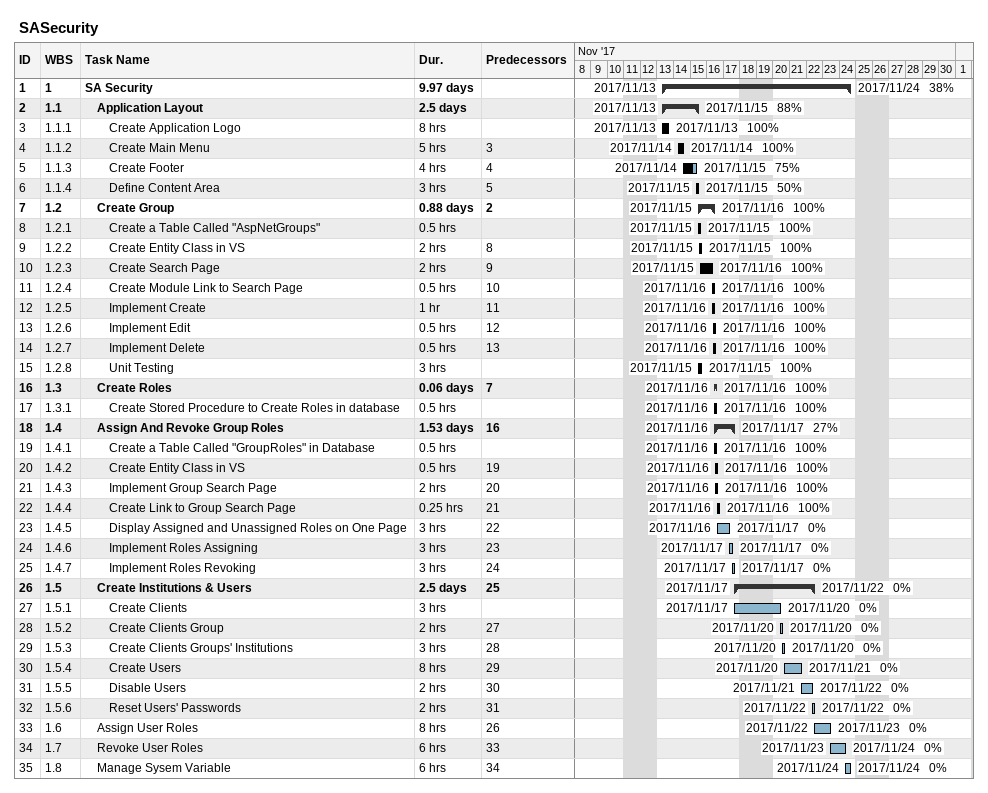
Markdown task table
SASecurity

| ID | WBS | Task | Duration | Start | Finish | Predecessors | % complete |
|---|---|---|---|---|---|---|---|
| 1 | 1 | **SA Security** | 9.97d | 2017-11-13 | 2017-11-24 |  | 38 |
| 2 | 1.1 | **Application Layout** | 2.5d | 2017-11-13 | 2017-11-15 |  | 88 |
| 3 | 1.1.1 | Create Application Logo | 8h | 2017-11-13 | 2017-11-13 |  | 100 |
| 4 | 1.1.2 | Create Main Menu | 5h | 2017-11-14 | 2017-11-14 | 3 | 100 |
| 5 | 1.1.3 | Create Footer | 4h | 2017-11-14 | 2017-11-15 | 4 | 75 |
| 6 | 1.1.4 | Define Content Area | 3h | 2017-11-15 | 2017-11-15 | 5 | 50 |
| 7 | 1.2 | **Create Group** | 0.88d | 2017-11-15 | 2017-11-16 | 2 | 100 |
| 8 | 1.2.1 | Create a Table Called "AspNetGroups" | 0.5h | 2017-11-15 | 2017-11-15 |  | 100 |
| 9 | 1.2.2 | Create Entity Class in VS | 2h | 2017-11-15 | 2017-11-15 | 8 | 100 |
| 10 | 1.2.3 | Create Search Page | 2h | 2017-11-15 | 2017-11-16 | 9 | 100 |
| 11 | 1.2.4 | Create Module Link to Search Page | 0.5h | 2017-11-16 | 2017-11-16 | 10 | 100 |
| 12 | 1.2.5 | Implement Create | 1h | 2017-11-16 | 2017-11-16 | 11 | 100 |
| 13 | 1.2.6 | Implement Edit | 0.5h | 2017-11-16 | 2017-11-16 | 12 | 100 |
| 14 | 1.2.7 | Implement Delete | 0.5h | 2017-11-16 | 2017-11-16 | 13 | 100 |
| 15 | 1.2.8 | Unit Testing | 3h | 2017-11-15 | 2017-11-15 |  | 100 |
| 16 | 1.3 | **Create Roles** | 0.06d | 2017-11-16 | 2017-11-16 | 7 | 100 |
| 17 | 1.3.1 | Create Stored Procedure to Create Roles in database | 0.5h | 2017-11-16 | 2017-11-16 |  | 100 |
| 18 | 1.4 | **Assign And Revoke Group Roles** | 1.53d | 2017-11-16 | 2017-11-17 | 16 | 27 |
| 19 | 1.4.1 | Create a Table Called "GroupRoles" in Database | 0.5h | 2017-11-16 | 2017-11-16 |  | 100 |
| 20 | 1.4.2 | Create Entity Class in VS | 0.5h | 2017-11-16 | 2017-11-16 | 19 | 100 |
| 21 | 1.4.3 | Implement Group Search Page | 2h | 2017-11-16 | 2017-11-16 | 20 | 100 |
| 22 | 1.4.4 | Create Link to Group Search Page | 0.25h | 2017-11-16 | 2017-11-16 | 21 | 100 |
| 23 | 1.4.5 | Display Assigned and Unassigned Roles on One Page | 3h | 2017-11-16 | 2017-11-17 | 22 | 0 |
| 24 | 1.4.6 | Implement Roles Assigning | 3h | 2017-11-17 | 2017-11-17 | 23 | 0 |
| 25 | 1.4.7 | Implement Roles Revoking | 3h | 2017-11-17 | 2017-11-17 | 24 | 0 |
| 26 | 1.5 | **Create Institutions & Users** | 2.5d | 2017-11-17 | 2017-11-22 | 25 | 0 |
| 27 | 1.5.1 | Create Clients | 3h | 2017-11-17 | 2017-11-20 |  | 0 |
| 28 | 1.5.2 | Create Clients Group | 2h | 2017-11-20 | 2017-11-20 | 27 | 0 |
| 29 | 1.5.3 | Create Clients Groups' Institutions | 3h | 2017-11-20 | 2017-11-20 | 28 | 0 |
| 30 | 1.5.4 | Create Users | 8h | 2017-11-20 | 2017-11-21 | 29 | 0 |
| 31 | 1.5.5 | Disable Users | 2h | 2017-11-21 | 2017-11-22 | 30 | 0 |
| 32 | 1.5.6 | Reset Users' Passwords | 2h | 2017-11-22 | 2017-11-22 | 31 | 0 |
| 33 | 1.6 | Assign User Roles | 8h | 2017-11-22 | 2017-11-23 | 26 | 0 |
| 34 | 1.7 | Revoke User Roles | 6h | 2017-11-23 | 2017-11-24 | 33 | 0 |
| 35 | 1.8 | Manage Sysem Variable | 6h | 2017-11-24 | 2017-11-24 | 34 | 0 |
